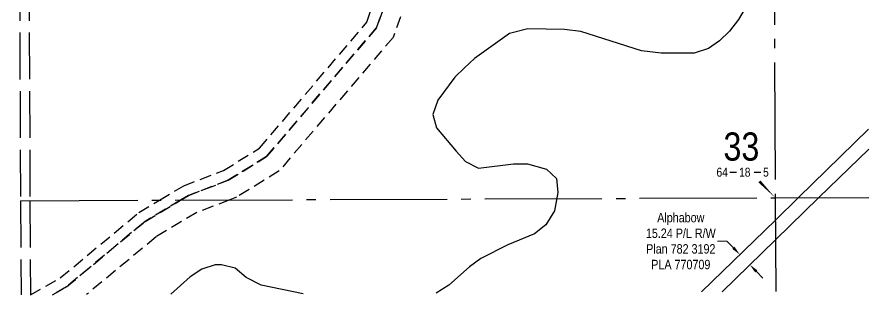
# Model space of a CAD drawing. Extents: x 519965 to 522334, y 6048165 to 6051072.
# Drawn here: x 521150 to 522059, y 6048165 to 6048477 of the extents above; entities that cross this region are included whole.
import ezdxf
from ezdxf.enums import TextEntityAlignment as Align

# ---------------------------------------------------------------- set-up
doc = ezdxf.new("R2010")
doc.units = 0
doc.header["$LTSCALE"] = 5
doc.header["$PDSIZE"] = 0.5
for name, pattern in [('foc-ACCESSROAD', [3.75, 2.5, -1.25]), ('foc-FLOWLINE', [3.75, 2.5, -1.25]), ('foc-QUARTERLINE', [33, 25, -3, 2, -3]), ('foc-UNSURVEYED', [12.5, 10, -2.5])]:
    doc.linetypes.add(name, pattern=pattern)
doc.layers.get('Defpoints').update_dxf_attribs({"color": 9})
for name, color, linetype in [('10', 1, 'Continuous'), ('9', 3, 'Continuous'), ('F-AR', 190, 'foc-ACCESSROAD'), ('F-EZE', 190, 'foc-FLOWLINE'), ('F-RW', 190, 'Continuous'), ('L-QSEC', 8, 'foc-QUARTERLINE'), ('L-SECLBL', 7, 'Continuous'), ('L-USEC', 7, 'foc-UNSURVEYED'), ('T-WATER', 160, 'Continuous')]:
    doc.layers.add(name, color=color, linetype=linetype)
doc.layers.add('F-RW-T', color=190, linetype='Continuous', lineweight=9)
doc.styles.add('80CG', font='', dxfattribs={"height": 10})
doc.styles.add('80L', font='', dxfattribs={"height": 10})
doc.styles.add('foc-LtypeFont', font='', dxfattribs={"height": 7.35})
doc.styles.add('SIMPLEX', font='')
doc.styles.get('80CG').set_extended_font_data('Arial Narrow')
doc.styles.get('80L').set_extended_font_data('Arial Narrow')
doc.styles.get('foc-LtypeFont').set_extended_font_data('Arial Narrow')
doc.styles.get('SIMPLEX').set_extended_font_data('Arial Narrow')
doc.linetypes.add('foc-TOPO-flowdirection-NOLINE', pattern='A,0,[">",foc-LtypeFont,S=0.3,R=0,X=0,Y=-0.945],-20,[">",foc-LtypeFont,S=0.3,R=0,X=0,Y=-0.945],0', length=20)
doc.dimstyles.new('Compass 5 000', dxfattribs={"dimscale": 5, "dimtxt": 9, "dimasz": 2, "dimexe": 0.2, "dimexo": 0.0625, "dimgap": 0.5, "dimtad": 0, "dimtih": 1, "dimtoh": 1, "dimzin": 0, "dimdsep": 46, "dimtxsty": '80CG', "dimcen": 0.1, "dimse1": 1, "dimse2": 1, "dimclrd": 256, "dimclrt": 256, "dimaunit": 1, "dimadec": 4, "dimazin": 0, "dimtfac": 0.06, "dimtofl": 0, "dimtmove": 0, "dimatfit": 1, "dimfxl": 0.2, "dimtolj": 1, "dimtzin": 0, "dimlwd": -1, "dimarcsym": 0})

# ---------------------------------------------------------------- blocks, each defined once
blk = doc.blocks.new('L-SECLBL')
at = {"layer": '9', "color": 7}
for p, q in [((-5.08, -27.83), (-12.29, -27.83)), ((20.7, -27.83), (13.5, -27.83))]:
    blk.add_line(p, q, dxfattribs=at)
at = {"layer": '10', "color": 2, "style": 'SIMPLEX'}
blk.add_attdef('SEC', text='', height=30, dxfattribs=at).set_placement((0, 0), align=Align.MIDDLE)
at = {"layer": '10', "color": 5, "style": '80L'}
blk.add_attdef('TWP', text='', height=9.5, dxfattribs=at).set_placement((-14.43, -27.37), align=Align.MIDDLE_RIGHT)
blk.add_attdef('RGE', text='', height=9.5, dxfattribs=at).set_placement((3.62, -27.37), align=Align.MIDDLE_CENTER)
blk.add_attdef('MER', text='', height=9.5, dxfattribs=at).set_placement((23.17, -27.37), align=Align.MIDDLE_LEFT)
blk = doc.blocks.new('*D479')
at = {"layer": 'Defpoints', "color": 0, "transparency": 16777216}
for p in [(521920.11, 6048223.11), (521921.35, 6048224.33), (521930.73, 6048212.19)]:
    blk.add_point(p, dxfattribs=at)
at = {"layer": 'F-RW-T', "transparency": 16777216}
for p, q in [((521907.41, 6048238.66), (521897.41, 6048238.66)), ((521914.38, 6048231.49), (521907.41, 6048238.66)), ((521938.95, 6048206.24), (521945.92, 6048199.07))]:
    blk.add_line(p, q, dxfattribs=at)
for points in [[(521915.58, 6048232.66), (521913.19, 6048230.33), (521921.35, 6048224.33)], [(521940.14, 6048207.4), (521937.75, 6048205.08), (521931.98, 6048213.41)]]:
    blk.add_solid(points, dxfattribs=at)
at = {"layer": 'F-RW-T', "transparency": 16777216, "insert": (521858.32, 6048238.66), "char_height": 10, "attachment_point": 5, "style": '80CG'}
blk.add_mtext('\\A1;Alphabow\\P15.24 P/L R/W\\PPlan 782 3192\\PPLA 770709', dxfattribs=at)

msp = doc.modelspace()

# ---------------------------------------------------------------- linework, layer by layer
at = {"layer": 'F-AR'}
for points in [[(521188.265, 6048181.436), (521203.105, 6048189.877), (521287.072, 6048259.667), (521324.952, 6048282.341), (521333.256, 6048287.317), (521375.659, 6048303.469), (521416.678, 6048328.918), (521533.75, 6048466.056), (521552.65, 6048519.123)], [(521571.842, 6048513.071), (521551.451, 6048455.818), (521429.94, 6048313.48), (521384.621, 6048285.364), (521377.239, 6048282.546), (521342.068, 6048269.154), (521298.732, 6048243.21), (521224.608, 6048181.601)]]:
    msp.add_lwpolyline(points, dxfattribs=at)
at = {"layer": 'F-EZE'}
for points in [[(521164.821, 6048181.33), (521196.536, 6048199.371), (521280.403, 6048269.078), (521302.414, 6048282.252), (521328.217, 6048297.704), (521370.534, 6048313.824), (521409.094, 6048337.746), (521523.628, 6048471.91), (521551.333, 6048557.808)], [(521552.65, 6048519.123), (521533.75, 6048466.056), (521416.678, 6048328.918), (521375.659, 6048303.469), (521333.256, 6048287.317), (521324.952, 6048282.341), (521287.072, 6048259.667), (521203.105, 6048189.877), (521188.265, 6048181.436)]]:
    msp.add_lwpolyline(points, dxfattribs=at)
at = {"layer": 'F-RW'}
for points in [[(521880.483, 6048184.57), (521959.139, 6048261.08), (521983.702, 6048284.972), (522058.605, 6048357.834)], [(522058.708, 6048336.682), (522005.637, 6048285.058), (521959.242, 6048239.929), (521902.433, 6048184.669)]]:
    msp.add_lwpolyline(points, dxfattribs=at)
at = {"layer": 'L-QSEC'}
for p, q in [((521955.104, 6049089.191), (521959.023, 6048284.875)), ((521959.023, 6048284.875), (522058.958, 6048285.273)), ((521154.249, 6048281.672), (521959.023, 6048284.875)), ((521959.023, 6048284.875), (521959.51, 6048184.928))]:
    msp.add_line(p, q, dxfattribs=at)
at = {"layer": 'L-SECLBL', "flags": 128}
msp.add_lwpolyline([(521959.023, 6048284.875, 0, 3, 0), (521942.194, 6048302.211, 3, 3, 0)], format="xyseb", dxfattribs=at)
at = {"layer": 'L-USEC'}
for p, q in [((521150.493, 6049086.066), (521154.249, 6048281.686)), ((521160.551, 6049086.105), (521164.307, 6048281.733)), ((521154.249, 6048281.686), (521154.721, 6048181.284)), ((521164.307, 6048281.733), (521164.779, 6048181.33))]:
    msp.add_line(p, q, dxfattribs=at)
at = {"layer": 'T-WATER', "linetype": 'foc-TOPO-flowdirection-NOLINE', "flags": 128}
msp.add_lwpolyline([(522054.967, 6049107.232), (522045.416, 6049110.961), (522030.632, 6049113.669), (522027.594, 6049113.482), (522012.193, 6049112.533), (521980.299, 6049098.865), (521966.964, 6049090.669), (521938.264, 6049056.324), (521914.981, 6049038.276), (521899.947, 6049037.95), (521884.056, 6049046.066), (521874.395, 6049058.835), (521860.342, 6049086.744), (521845.449, 6049133.651), (521838.197, 6049139.589), (521829.844, 6049142.78), (521814.875, 6049144.398), (521795.672, 6049139.939), (521782.594, 6049129.504), (521773.258, 6049117.762), (521765.497, 6049104.146), (521755.625, 6049072.314), (521752.921, 6049048.703), (521758.668, 6049034.843), (521768.632, 6049022.828), (521780.659, 6049011.316), (521826.839, 6048973.886), (521847.615, 6048952.912), (521856.168, 6048940.5), (521877.54, 6048900.069), (521881.253, 6048885.251), (521881.758, 6048867.672), (521879.166, 6048843.875), (521873.961, 6048829.793), (521864.833, 6048815.802), (521835.42, 6048782.422), (521812.905, 6048763.055), (521772.877, 6048742.058), (521727.939, 6048723.632), (521689.733, 6048697.975), (521648.491, 6048674.935), (521636.674, 6048666.419), (521626.697, 6048656.033), (521620.592, 6048643.392), (521622.812, 6048623.84), (521631.342, 6048608.029), (521653.318, 6048588.66), (521666.806, 6048582.012), (521680.784, 6048587.88), (521693.335, 6048596.911), (521706.706, 6048603.712), (521721.659, 6048609.76), (521740.706, 6048610.304), (521771.638, 6048600.235), (521786.459, 6048591.316), (521795.642, 6048579.456), (521818.528, 6048536.77), (521829.392, 6048526.609), (521847.224, 6048525.187), (521861.114, 6048531.017), (521869.206, 6048545.162), (521868.79, 6048564.807), (521859.632, 6048597.466), (521857.462, 6048612.358), (521859.415, 6048631.58), (521860.935, 6048634.577), (521872.305, 6048644.367), (521886.994, 6048649.209), (521903.495, 6048645.504), (521917.77, 6048636.902), (521927.599, 6048623.786), (521940.521, 6048596.11), (521944.994, 6048580.655), (521946.362, 6048563.024), (521944.874, 6048541.816), (521940.208, 6048522.548), (521928.016, 6048488.844), (521919.88, 6048475.014), (521910.233, 6048462.565), (521899.417, 6048452.191), (521887.723, 6048443.856), (521872.534, 6048439.029), (521837.341, 6048438.955), (521816.467, 6048441.432), (521751.547, 6048462.011), (521734.391, 6048464.35), (521695.116, 6048464.958), (521675.66, 6048459.933), (521638.314, 6048433.306), (521627.654, 6048423.456), (521617.381, 6048413.431), (521599.371, 6048388.988), (521593.841, 6048373.769), (521597.666, 6048359.252), (521618.63, 6048334.685), (521628.886, 6048323.572), (521642.532, 6048316.319), (521679.881, 6048320.886), (521694.929, 6048320.882), (521715.099, 6048315.349), (521725.726, 6048305.307), (521727.356, 6048290.545), (521723.634, 6048271.086), (521714.231, 6048255.949), (521702.242, 6048246.559), (521674.024, 6048234.541), (521645.179, 6048219.961), (521632.999, 6048211.325), (521610.9, 6048191.6), (521597.592, 6048183.289)], dxfattribs=at)
at = {"layer": 'T-WATER'}
for points in [[(521928.016, 6048488.844), (521919.88, 6048475.014), (521910.233, 6048462.565), (521899.417, 6048452.191), (521887.723, 6048443.856), (521872.534, 6048439.029), (521837.341, 6048438.955), (521816.467, 6048441.432), (521751.547, 6048462.011), (521734.391, 6048464.35), (521695.116, 6048464.958), (521675.66, 6048459.933), (521638.314, 6048433.306), (521627.654, 6048423.456), (521617.381, 6048413.431), (521599.371, 6048388.988), (521593.841, 6048373.769), (521597.666, 6048359.252), (521618.63, 6048334.685), (521628.886, 6048323.572), (521642.532, 6048316.319), (521679.881, 6048320.886), (521694.929, 6048320.882), (521715.099, 6048315.349), (521725.726, 6048305.307), (521727.356, 6048290.545), (521723.634, 6048271.086), (521714.231, 6048255.949), (521702.242, 6048246.559), (521674.024, 6048234.541), (521645.179, 6048219.961), (521632.999, 6048211.325), (521610.9, 6048191.6), (521597.592, 6048183.289)], [(521455.609, 6048182.646), (521410.852, 6048191.823), (521394.929, 6048199.972), (521383.16, 6048209.808), (521368.564, 6048213.325), (521361.875, 6048213.301), (521347.702, 6048208.883), (521335.151, 6048200.668), (521314.474, 6048182.007)]]:
    msp.add_lwpolyline(points, dxfattribs=at)

# ---------------------------------------------------------------- block references
at = {"layer": 'L-SECLBL', "color": 1}
msp.add_blockref('L-SECLBL', (521922.912, 6048339.488), dxfattribs=at).add_auto_attribs({'SEC': '33', 'TWP': '64', 'RGE': '18', 'MER': '5'})

# ---------------------------------------------------------------- dimensions: what is measured, and where the dimension line sits
at = {"layer": 'F-RW-T', "color": 1}
dim = msp.add_aligned_dim(p1=(521930.727, 6048212.192), p2=(521920.105, 6048223.111), distance=-1.742, text='Alphabow\\P15.24 P/L R/W\\PPlan 782 3192\\PPLA 770709', dimstyle='Compass 5 000', dxfattribs=at)
dim.commit()
dim.dimension.update_dxf_attribs({"geometry": '*D479', "text_midpoint": (521858.323, 6048238.662)})

doc.saveas('drawing.dxf')
